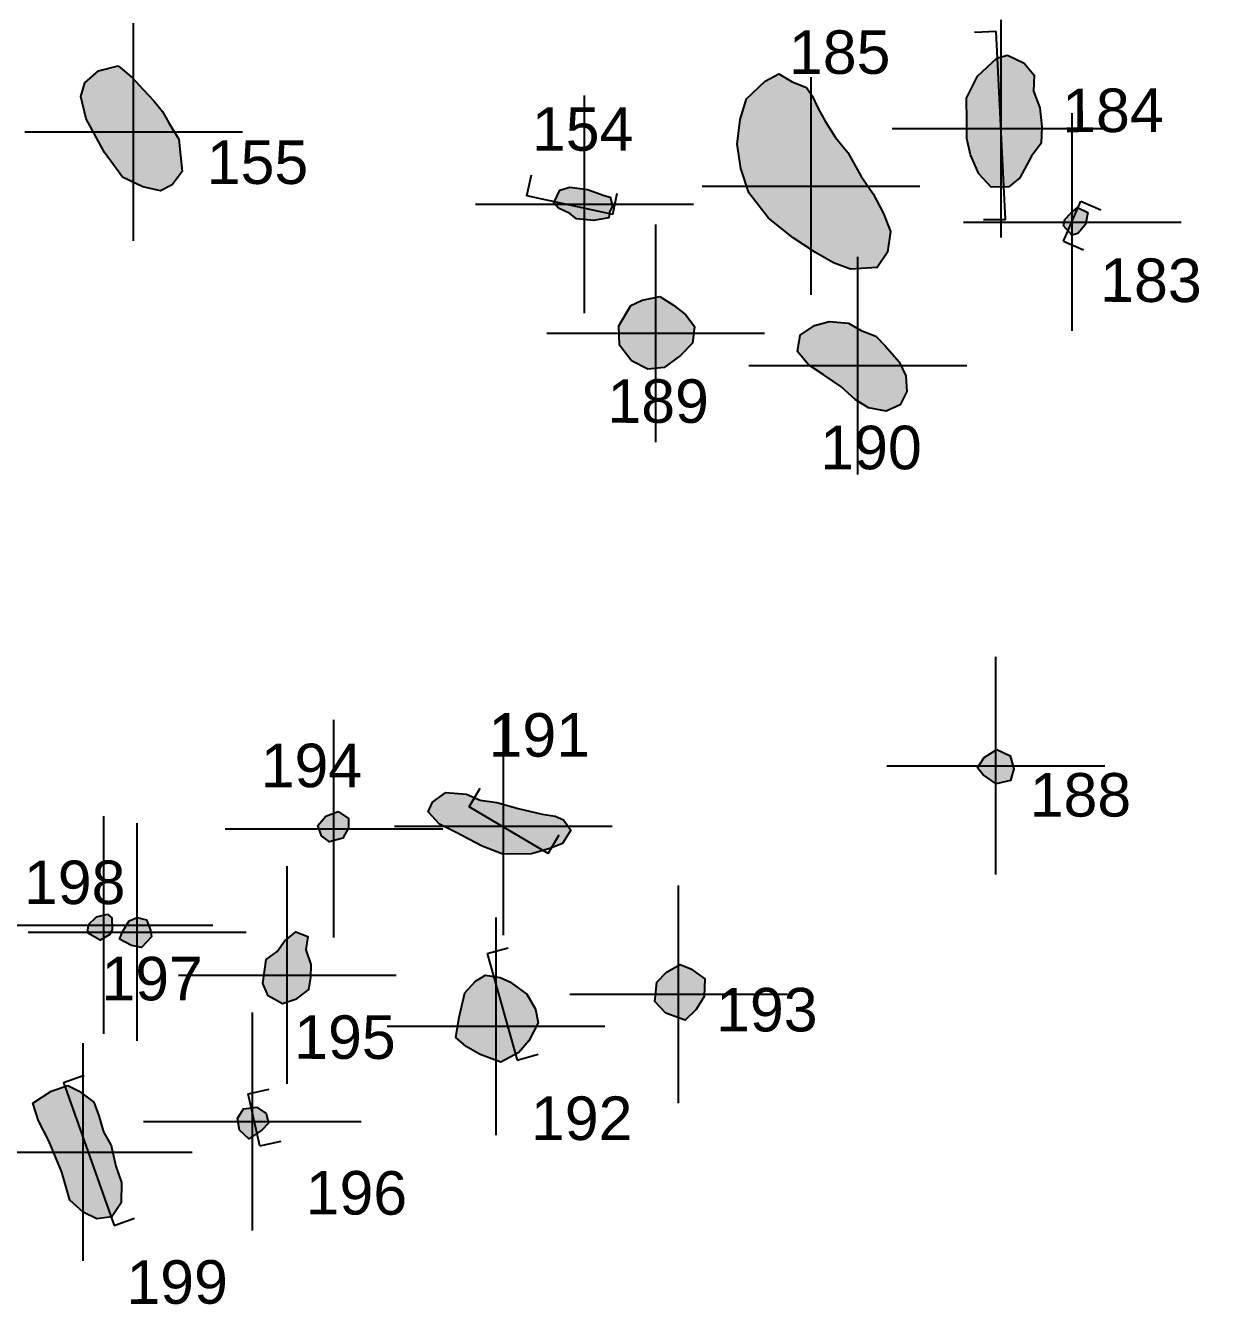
# Model space of a CAD drawing. Header units: millimetres. Extents: x 4462692 to 4462814, y 5793999 to 5794154.
# Drawn here: x 4462723.68 to 4462734.65, y 5794029.7 to 5794041.45 of the extents above; entities that cross this region are included whole.
import ezdxf

# ---------------------------------------------------------------- set-up
doc = ezdxf.new("R2010")
doc.units = ezdxf.units.MM
doc.header["$PDMODE"] = 2
doc.header["$PDSIZE"] = -1
for name, color, linetype in [('00Befund', 36, 'Continuous'), ('00BefundNr', 36, 'Continuous'), ('00Profil', 5, 'Continuous'), ('Gruben', 252, 'Continuous'), ('Höhenpunkte Befunde', 7, 'Continuous'), ('Pfosten', 254, 'Continuous')]:
    doc.layers.add(name, color=color, linetype=linetype)
doc.styles.get("Standard").update_dxf_attribs({"font": 'arial.ttf'})

msp = doc.modelspace()

# ---------------------------------------------------------------- hatches: boundary and pattern name
at = {"layer": 'Gruben'}
h = msp.add_hatch(color=256, dxfattribs=at)
h.dxf.hatch_style = 1
h.paths.add_polyline_path([(4462730.952, 5794040.695), (4462731.02, 5794040.57), (4462731.114, 5794040.42), (4462731.227, 5794040.285), (4462731.346, 5794040.068), (4462731.461, 5794039.905), (4462731.556, 5794039.723), (4462731.618, 5794039.557), (4462731.592, 5794039.368), (4462731.497, 5794039.228), (4462731.251, 5794039.211), (4462731.096, 5794039.27), (4462730.931, 5794039.364), (4462730.726, 5794039.5), (4462730.498, 5794039.681), (4462730.319, 5794039.913), (4462730.246, 5794040.138), (4462730.21, 5794040.36), (4462730.239, 5794040.586), (4462730.297, 5794040.777), (4462730.468, 5794040.94), (4462730.593, 5794041.005), (4462730.716, 5794040.934), (4462730.849, 5794040.882), (4462730.9, 5794040.805)])
h = msp.add_hatch(color=256, dxfattribs=at)
h.dxf.hatch_style = 1
h.paths.add_polyline_path([(4462730.92, 5794038.694), (4462731.056, 5794038.732), (4462731.233, 5794038.717), (4462731.35, 5794038.648), (4462731.485, 5794038.596), (4462731.571, 5794038.507), (4462731.699, 5794038.359), (4462731.761, 5794038.231), (4462731.77, 5794038.087), (4462731.709, 5794037.966), (4462731.58, 5794037.906), (4462731.418, 5794037.939), (4462731.296, 5794038.014), (4462731.163, 5794038.133), (4462731.01, 5794038.239), (4462730.866, 5794038.332), (4462730.764, 5794038.454), (4462730.789, 5794038.606)])
h = msp.add_hatch(color=256, dxfattribs=at)
h.dxf.hatch_style = 1
h.paths.add_polyline_path([(4462727.534, 5794034.403), (4462727.724, 5794034.389), (4462727.85, 5794034.334), (4462728.003, 5794034.313), (4462728.199, 5794034.256), (4462728.421, 5794034.205), (4462728.541, 5794034.187), (4462728.615, 5794034.152), (4462728.683, 5794034.057), (4462728.608, 5794033.936), (4462728.501, 5794033.892), (4462728.322, 5794033.84), (4462728.058, 5794033.836), (4462727.87, 5794033.91), (4462727.629, 5794034.037), (4462727.477, 5794034.113), (4462727.374, 5794034.225), (4462727.414, 5794034.314)])
h = msp.add_hatch(color=256, dxfattribs=at)
h.dxf.hatch_style = 1
h.paths.add_polyline_path([(4462728.034, 5794032.705), (4462728.122, 5794032.663), (4462728.28, 5794032.551), (4462728.359, 5794032.412), (4462728.382, 5794032.289), (4462728.299, 5794032.121), (4462728.205, 5794032.014), (4462728.039, 5794031.927), (4462727.85, 5794031.997), (4462727.722, 5794032.071), (4462727.626, 5794032.152), (4462727.659, 5794032.339), (4462727.71, 5794032.562), (4462727.809, 5794032.669), (4462727.9, 5794032.724)])
h = msp.add_hatch(color=256, dxfattribs=at)
h.dxf.hatch_style = 1
h.paths.add_polyline_path([(4462724.064, 5794031.712), (4462724.168, 5794031.661), (4462724.304, 5794031.559), (4462724.349, 5794031.433), (4462724.393, 5794031.286), (4462724.463, 5794031.161), (4462724.506, 5794030.97), (4462724.556, 5794030.822), (4462724.553, 5794030.633), (4462724.469, 5794030.504), (4462724.33, 5794030.488), (4462724.204, 5794030.548), (4462724.082, 5794030.657), (4462724.01, 5794030.916), (4462723.89, 5794031.203), (4462723.795, 5794031.387), (4462723.742, 5794031.55), (4462723.912, 5794031.66)])
at = {"layer": 'Pfosten'}
h = msp.add_hatch(color=256, dxfattribs=at)
h.dxf.hatch_style = 1
h.paths.add_polyline_path([(4462706.985, 5794033.867), (4462706.986, 5794033.815), (4462706.964, 5794033.729), (4462706.881, 5794033.72), (4462706.792, 5794033.772), (4462706.801, 5794033.864), (4462706.835, 5794033.897)])
h.paths.add_polyline_path([(4462707.524, 5794034.537), (4462707.587, 5794034.422), (4462707.558, 5794034.376), (4462707.441, 5794034.369), (4462707.373, 5794034.421), (4462707.372, 5794034.505), (4462707.447, 5794034.55)])
h.paths.add_polyline_path([(4462714.263, 5794035.403), (4462714.351, 5794035.367), (4462714.45, 5794035.323), (4462714.519, 5794035.378), (4462714.544, 5794035.5), (4462714.492, 5794035.579), (4462714.404, 5794035.578), (4462714.321, 5794035.552)])
h.paths.add_polyline_path([(4462719.525, 5794034.668), (4462719.635, 5794034.573), (4462719.698, 5794034.432), (4462719.658, 5794034.339), (4462719.598, 5794034.23), (4462719.507, 5794034.175), (4462719.383, 5794034.225), (4462719.309, 5794034.241), (4462719.21, 5794034.344), (4462719.197, 5794034.47), (4462719.274, 5794034.612), (4462719.371, 5794034.635)])
h.paths.add_polyline_path([(4462716.249, 5794040.428), (4462716.333, 5794040.339), (4462716.368, 5794040.299), (4462716.428, 5794040.19), (4462716.391, 5794040.078), (4462716.322, 5794040.013), (4462716.19, 5794039.956), (4462716.063, 5794039.942), (4462715.927, 5794039.983), (4462715.842, 5794040.112), (4462715.841, 5794040.266), (4462715.911, 5794040.338), (4462715.993, 5794040.422), (4462716.129, 5794040.452)])
h.paths.add_polyline_path([(4462713.694, 5794041.383), (4462713.804, 5794041.314), (4462713.825, 5794041.205), (4462713.855, 5794041.049), (4462713.816, 5794040.958), (4462713.783, 5794040.888), (4462713.699, 5794040.866), (4462713.586, 5794040.894), (4462713.465, 5794040.958), (4462713.401, 5794041.035), (4462713.449, 5794041.179), (4462713.497, 5794041.27), (4462713.59, 5794041.372)])
h.paths.add_polyline_path([(4462721.678, 5794042.871), (4462721.705, 5794042.748), (4462721.748, 5794042.681), (4462721.678, 5794042.555), (4462721.593, 5794042.45), (4462721.464, 5794042.431), (4462721.336, 5794042.518), (4462721.288, 5794042.635), (4462721.32, 5794042.775), (4462721.428, 5794042.86), (4462721.54, 5794042.86)])
h.paths.add_polyline_path([(4462724.526, 5794041.079), (4462724.658, 5794040.969), (4462724.757, 5794040.861), (4462724.854, 5794040.759), (4462724.933, 5794040.659), (4462724.995, 5794040.551), (4462725.084, 5794040.406), (4462725.099, 5794040.255), (4462725.113, 5794040.11), (4462725.021, 5794039.987), (4462724.915, 5794039.93), (4462724.752, 5794039.967), (4462724.565, 5794040.057), (4462724.401, 5794040.283), (4462724.232, 5794040.593), (4462724.183, 5794040.799), (4462724.219, 5794040.925), (4462724.345, 5794041.035)])
h.paths.add_polyline_path([(4462732.693, 5794041.177), (4462732.846, 5794041.104), (4462732.937, 5794040.994), (4462732.933, 5794040.846), (4462732.989, 5794040.693), (4462733.008, 5794040.519), (4462733.002, 5794040.37), (4462732.913, 5794040.251), (4462732.808, 5794040.052), (4462732.706, 5794039.967), (4462732.543, 5794039.964), (4462732.431, 5794040.089), (4462732.355, 5794040.261), (4462732.32, 5794040.413), (4462732.319, 5794040.57), (4462732.317, 5794040.783), (4462732.417, 5794040.985), (4462732.597, 5794041.151)])
h.paths.add_polyline_path([(4462735.328, 5794042.857), (4462735.421, 5794042.741), (4462735.529, 5794042.646), (4462735.579, 5794042.515), (4462735.599, 5794042.389), (4462735.547, 5794042.259), (4462735.462, 5794042.153), (4462735.27, 5794042.083), (4462735.108, 5794042.129), (4462735.001, 5794042.22), (4462734.91, 5794042.372), (4462734.87, 5794042.508), (4462734.916, 5794042.67), (4462735.083, 5794042.775), (4462735.213, 5794042.83)])
h.paths.add_polyline_path([(4462736.611, 5794042.35), (4462736.717, 5794042.283), (4462736.839, 5794042.174), (4462736.876, 5794042.048), (4462736.892, 5794041.912), (4462736.883, 5794041.919), (4462736.761, 5794041.74), (4462736.603, 5794041.686), (4462736.467, 5794041.716), (4462736.285, 5794041.796), (4462736.205, 5794041.921), (4462736.234, 5794042.052), (4462736.287, 5794042.198), (4462736.403, 5794042.317)])
h.paths.add_polyline_path([(4462735.337, 5794044.124), (4462735.447, 5794044.106), (4462735.535, 5794044.049), (4462735.558, 5794044.033), (4462735.589, 5794043.892), (4462735.542, 5794043.769), (4462735.44, 5794043.7), (4462735.291, 5794043.671), (4462735.169, 5794043.73), (4462735.134, 5794043.833), (4462735.123, 5794043.983), (4462735.203, 5794044.106)])
h.paths.add_polyline_path([(4462737.568, 5794042.6), (4462737.698, 5794042.544), (4462737.783, 5794042.425), (4462737.779, 5794042.322), (4462737.67, 5794042.248), (4462737.536, 5794042.238), (4462737.472, 5794042.313), (4462737.441, 5794042.393), (4462737.49, 5794042.529)])
h.paths.add_polyline_path([(4462738.479, 5794045.91), (4462738.569, 5794045.807), (4462738.654, 5794045.669), (4462738.684, 5794045.506), (4462738.553, 5794045.408), (4462738.415, 5794045.288), (4462738.282, 5794045.286), (4462738.135, 5794045.353), (4462738.067, 5794045.484), (4462738.002, 5794045.645), (4462737.979, 5794045.78), (4462738.048, 5794045.892), (4462738.194, 5794045.95)])
h = msp.add_hatch(color=256, dxfattribs=at)
h.dxf.hatch_style = 1
h.paths.add_polyline_path([(4462728.836, 5794039.944), (4462728.991, 5794039.89), (4462729.046, 5794039.873), (4462729.065, 5794039.795), (4462729.038, 5794039.734), (4462729.032, 5794039.682), (4462728.89, 5794039.66), (4462728.736, 5794039.675), (4462728.675, 5794039.722), (4462728.571, 5794039.771), (4462728.528, 5794039.821), (4462728.581, 5794039.938), (4462728.675, 5794039.966)])
h.paths.add_polyline_path([(4462729.501, 5794038.962), (4462729.626, 5794038.882), (4462729.74, 5794038.793), (4462729.82, 5794038.684), (4462729.8, 5794038.531), (4462729.691, 5794038.42), (4462729.541, 5794038.308), (4462729.392, 5794038.294), (4462729.242, 5794038.368), (4462729.129, 5794038.512), (4462729.125, 5794038.692), (4462729.233, 5794038.877), (4462729.338, 5794038.927)])
h.paths.add_polyline_path([(4462733.431, 5794039.731), (4462733.41, 5794039.623), (4462733.338, 5794039.539), (4462733.284, 5794039.523), (4462733.208, 5794039.611), (4462733.219, 5794039.668), (4462733.274, 5794039.725), (4462733.337, 5794039.778)])
h.paths.add_polyline_path([(4462736.552, 5794040.247), (4462736.651, 5794040.158), (4462736.648, 5794040.039), (4462736.599, 5794039.925), (4462736.497, 5794039.876), (4462736.348, 5794039.899), (4462736.297, 5794039.983), (4462736.284, 5794040.151), (4462736.405, 5794040.242)])
h = msp.add_hatch(color=256, dxfattribs=at)
h.dxf.hatch_style = 1
h.paths.add_polyline_path([(4462720.488, 5794032.013), (4462720.591, 5794031.973), (4462720.678, 5794031.917), (4462720.711, 5794031.81), (4462720.649, 5794031.705), (4462720.502, 5794031.708), (4462720.403, 5794031.77), (4462720.392, 5794031.886), (4462720.424, 5794031.983)])
h.paths.add_polyline_path([(4462722.248, 5794030.321), (4462722.265, 5794030.268), (4462722.285, 5794030.163), (4462722.273, 5794030.093), (4462722.186, 5794029.995), (4462722.103, 5794030.006), (4462722.048, 5794030.1), (4462722.048, 5794030.162), (4462722.107, 5794030.296)])
h.paths.add_polyline_path([(4462722.349, 5794029.962), (4462722.385, 5794029.888), (4462722.385, 5794029.778), (4462722.34, 5794029.739), (4462722.205, 5794029.735), (4462722.173, 5794029.789), (4462722.166, 5794029.905), (4462722.216, 5794029.953), (4462722.298, 5794029.984)])
h.paths.add_polyline_path([(4462725.799, 5794031.513), (4462725.885, 5794031.455), (4462725.907, 5794031.365), (4462725.846, 5794031.302), (4462725.727, 5794031.222), (4462725.639, 5794031.302), (4462725.622, 5794031.409), (4462725.678, 5794031.496)])
h.paths.add_polyline_path([(4462726.249, 5794032.959), (4462726.297, 5794032.823), (4462726.294, 5794032.705), (4462726.274, 5794032.593), (4462726.154, 5794032.502), (4462726.035, 5794032.463), (4462725.903, 5794032.535), (4462725.854, 5794032.65), (4462725.885, 5794032.869), (4462725.986, 5794032.944), (4462726.054, 5794033.039), (4462726.157, 5794033.125), (4462726.269, 5794033.082)])
h.paths.add_polyline_path([(4462724.7, 5794033.256), (4462724.786, 5794033.233), (4462724.823, 5794033.139), (4462724.832, 5794033.077), (4462724.742, 5794032.979), (4462724.65, 5794032.998), (4462724.539, 5794033.055), (4462724.568, 5794033.13), (4462724.627, 5794033.226)])
h.paths.add_polyline_path([(4462724.428, 5794033.287), (4462724.468, 5794033.253), (4462724.47, 5794033.144), (4462724.451, 5794033.1), (4462724.36, 5794033.046), (4462724.249, 5794033.112), (4462724.252, 5794033.187), (4462724.326, 5794033.262)])
h.paths.add_polyline_path([(4462726.548, 5794034.228), (4462726.643, 5794034.166), (4462726.641, 5794034.078), (4462726.589, 5794033.984), (4462726.467, 5794033.949), (4462726.393, 5794034.006), (4462726.361, 5794034.1), (4462726.434, 5794034.185)])
h.paths.add_polyline_path([(4462729.786, 5794032.783), (4462729.914, 5794032.691), (4462729.907, 5794032.529), (4462729.835, 5794032.41), (4462729.733, 5794032.312), (4462729.555, 5794032.375), (4462729.456, 5794032.483), (4462729.472, 5794032.661), (4462729.562, 5794032.754), (4462729.688, 5794032.823)])
h.paths.add_polyline_path([(4462732.597, 5794034.798), (4462732.718, 5794034.74), (4462732.752, 5794034.622), (4462732.722, 5794034.514), (4462732.588, 5794034.483), (4462732.471, 5794034.565), (4462732.419, 5794034.631), (4462732.479, 5794034.726)])

# ---------------------------------------------------------------- linework, layer by layer
at = {"layer": '00Befund'}
for points in [[(4462732.693, 5794041.177, 52.572), (4462732.846, 5794041.104, 52.582), (4462732.937, 5794040.994, 52.564), (4462732.933, 5794040.846, 52.55), (4462732.989, 5794040.693, 52.567), (4462733.008, 5794040.519, 52.577), (4462733.002, 5794040.37, 52.573), (4462732.913, 5794040.251, 52.598), (4462732.808, 5794040.052, 52.595), (4462732.706, 5794039.967, 52.61), (4462732.543, 5794039.964, 52.609), (4462732.431, 5794040.089, 52.622), (4462732.355, 5794040.261, 52.622), (4462732.32, 5794040.413, 52.616), (4462732.319, 5794040.57, 52.604), (4462732.317, 5794040.783, 52.605), (4462732.417, 5794040.985, 52.612), (4462732.597, 5794041.151, 52.597)], [(4462724.526, 5794041.079, 52.714), (4462724.658, 5794040.969, 52.724), (4462724.757, 5794040.861, 52.719), (4462724.854, 5794040.759, 52.721), (4462724.933, 5794040.659, 52.714), (4462724.995, 5794040.551, 52.711), (4462725.084, 5794040.406, 52.691), (4462725.099, 5794040.255, 52.722), (4462725.113, 5794040.11, 52.718), (4462725.021, 5794039.987, 52.717), (4462724.915, 5794039.93, 52.736), (4462724.752, 5794039.967, 52.747), (4462724.565, 5794040.057, 52.738), (4462724.401, 5794040.283, 52.735), (4462724.232, 5794040.593, 52.734), (4462724.183, 5794040.799, 52.731), (4462724.219, 5794040.925, 52.721), (4462724.345, 5794041.035, 52.733)], [(4462730.952, 5794040.695, 52.613), (4462731.02, 5794040.57, 52.614), (4462731.114, 5794040.42, 52.615), (4462731.227, 5794040.285, 52.625), (4462731.346, 5794040.068, 52.614), (4462731.461, 5794039.905, 52.624), (4462731.556, 5794039.723, 52.618), (4462731.618, 5794039.557, 52.604), (4462731.592, 5794039.368, 52.618), (4462731.497, 5794039.228, 52.628), (4462731.251, 5794039.211, 52.598), (4462731.096, 5794039.27, 52.611), (4462730.931, 5794039.364, 52.625), (4462730.726, 5794039.5, 52.602), (4462730.498, 5794039.681, 52.603), (4462730.319, 5794039.913, 52.589), (4462730.246, 5794040.138, 52.615), (4462730.21, 5794040.36, 52.619), (4462730.239, 5794040.586, 52.615), (4462730.297, 5794040.777, 52.608), (4462730.468, 5794040.94, 52.607), (4462730.593, 5794041.005, 52.617), (4462730.716, 5794040.934, 52.619), (4462730.849, 5794040.882, 52.592), (4462730.9, 5794040.805, 52.607)], [(4462728.836, 5794039.944, 52.649), (4462728.991, 5794039.89, 52.652), (4462729.046, 5794039.873, 52.659), (4462729.065, 5794039.795, 52.668), (4462729.038, 5794039.734, 52.657), (4462729.032, 5794039.682, 52.669), (4462728.89, 5794039.66, 52.662), (4462728.736, 5794039.675, 52.648), (4462728.675, 5794039.722, 52.663), (4462728.571, 5794039.771, 52.658), (4462728.528, 5794039.821, 52.66), (4462728.581, 5794039.938, 52.652), (4462728.675, 5794039.966, 52.651)], [(4462733.431, 5794039.731, 52.574), (4462733.41, 5794039.623, 52.577), (4462733.338, 5794039.539, 52.566), (4462733.284, 5794039.523, 52.586), (4462733.208, 5794039.611, 52.584), (4462733.219, 5794039.668, 52.59), (4462733.274, 5794039.725, 52.584), (4462733.337, 5794039.778, 52.573)], [(4462729.501, 5794038.962, 52.606), (4462729.626, 5794038.882, 52.622), (4462729.74, 5794038.793, 52.621), (4462729.82, 5794038.684, 52.618), (4462729.8, 5794038.531, 52.645), (4462729.691, 5794038.42, 52.643), (4462729.541, 5794038.308, 52.649), (4462729.392, 5794038.294, 52.638), (4462729.242, 5794038.368, 52.637), (4462729.129, 5794038.512, 52.625), (4462729.125, 5794038.692, 52.63), (4462729.233, 5794038.877, 52.621), (4462729.338, 5794038.927, 52.58)], [(4462730.92, 5794038.694, 52.593), (4462731.056, 5794038.732, 52.591), (4462731.233, 5794038.717, 52.62), (4462731.35, 5794038.648, 52.63), (4462731.485, 5794038.596, 52.623), (4462731.571, 5794038.507, 52.589), (4462731.699, 5794038.359, 52.602), (4462731.761, 5794038.231, 52.595), (4462731.77, 5794038.087, 52.582), (4462731.709, 5794037.966, 52.592), (4462731.58, 5794037.906, 52.591), (4462731.418, 5794037.939, 52.578), (4462731.296, 5794038.014, 52.579), (4462731.163, 5794038.133, 52.598), (4462731.01, 5794038.239, 52.587), (4462730.866, 5794038.332, 52.614), (4462730.764, 5794038.454, 52.613), (4462730.789, 5794038.606, 52.622)], [(4462732.597, 5794034.798, 52.613), (4462732.718, 5794034.74, 52.61), (4462732.752, 5794034.622, 52.604), (4462732.722, 5794034.514, 52.624), (4462732.588, 5794034.483, 52.594), (4462732.471, 5794034.565, 52.601), (4462732.419, 5794034.631, 52.6), (4462732.479, 5794034.726, 52.61)], [(4462727.534, 5794034.403, 52.695), (4462727.724, 5794034.389, 52.7), (4462727.85, 5794034.334, 52.709), (4462728.003, 5794034.313, 52.714), (4462728.199, 5794034.256, 52.728), (4462728.421, 5794034.205, 52.709), (4462728.541, 5794034.187, 52.711), (4462728.615, 5794034.152, 52.708), (4462728.683, 5794034.057, 52.691), (4462728.608, 5794033.936, 52.689), (4462728.501, 5794033.892, 52.698), (4462728.322, 5794033.84, 52.709), (4462728.058, 5794033.836, 52.737), (4462727.87, 5794033.91, 52.714), (4462727.629, 5794034.037, 52.71), (4462727.477, 5794034.113, 52.712), (4462727.374, 5794034.225, 52.703), (4462727.414, 5794034.314, 52.697)], [(4462726.548, 5794034.228, 52.719), (4462726.643, 5794034.166, 52.731), (4462726.641, 5794034.078, 52.729), (4462726.589, 5794033.984, 52.725), (4462726.467, 5794033.949, 52.718), (4462726.393, 5794034.006, 52.715), (4462726.361, 5794034.1, 52.725), (4462726.434, 5794034.185, 52.731)], [(4462724.428, 5794033.287, 52.718), (4462724.468, 5794033.253, 52.725), (4462724.47, 5794033.144, 52.722), (4462724.451, 5794033.1, 52.711), (4462724.36, 5794033.046, 52.721), (4462724.249, 5794033.112, 52.721), (4462724.252, 5794033.187, 52.709), (4462724.326, 5794033.262, 52.712)], [(4462724.7, 5794033.256, 52.723), (4462724.786, 5794033.233, 52.728), (4462724.823, 5794033.139, 52.728), (4462724.832, 5794033.077, 52.727), (4462724.742, 5794032.979, 52.739), (4462724.65, 5794032.998, 52.735), (4462724.539, 5794033.055, 52.709), (4462724.568, 5794033.13, 52.725), (4462724.627, 5794033.226, 52.727)], [(4462726.249, 5794032.959, 52.703), (4462726.297, 5794032.823, 52.705), (4462726.294, 5794032.705, 52.705), (4462726.274, 5794032.593, 52.696), (4462726.154, 5794032.502, 52.7), (4462726.035, 5794032.463, 52.712), (4462725.903, 5794032.535, 52.704), (4462725.854, 5794032.65, 52.714), (4462725.885, 5794032.869, 52.716), (4462725.986, 5794032.944, 52.712), (4462726.054, 5794033.039, 52.699), (4462726.157, 5794033.125, 52.722), (4462726.269, 5794033.082, 52.708)], [(4462729.786, 5794032.783, 52.665), (4462729.914, 5794032.691, 52.696), (4462729.907, 5794032.529, 52.703), (4462729.835, 5794032.41, 52.696), (4462729.733, 5794032.312, 52.69), (4462729.555, 5794032.375, 52.69), (4462729.456, 5794032.483, 52.685), (4462729.472, 5794032.661, 52.672), (4462729.562, 5794032.754, 52.667), (4462729.688, 5794032.823, 52.676)], [(4462728.034, 5794032.705, 52.738), (4462728.122, 5794032.663, 52.738), (4462728.28, 5794032.551, 52.726), (4462728.359, 5794032.412, 52.711), (4462728.382, 5794032.289, 52.706), (4462728.299, 5794032.121, 52.724), (4462728.205, 5794032.014, 52.74), (4462728.039, 5794031.927, 52.743), (4462727.85, 5794031.997, 52.74), (4462727.722, 5794032.071, 52.735), (4462727.626, 5794032.152, 52.733), (4462727.659, 5794032.339, 52.723), (4462727.71, 5794032.562, 52.731), (4462727.809, 5794032.669, 52.742), (4462727.9, 5794032.724, 52.748)], [(4462724.064, 5794031.712, 52.714), (4462724.168, 5794031.661, 52.718), (4462724.304, 5794031.559, 52.72), (4462724.349, 5794031.433, 52.719), (4462724.393, 5794031.286, 52.733), (4462724.463, 5794031.161, 52.716), (4462724.506, 5794030.97, 52.715), (4462724.556, 5794030.822, 52.7), (4462724.553, 5794030.633, 52.71), (4462724.469, 5794030.504, 52.716), (4462724.33, 5794030.488, 52.729), (4462724.204, 5794030.548, 52.718), (4462724.082, 5794030.657, 52.707), (4462724.01, 5794030.916, 52.726), (4462723.89, 5794031.203, 52.736), (4462723.795, 5794031.387, 52.734), (4462723.742, 5794031.55, 52.735), (4462723.912, 5794031.66, 52.716)], [(4462725.799, 5794031.513, 52.725), (4462725.885, 5794031.455, 52.721), (4462725.907, 5794031.365, 52.715), (4462725.846, 5794031.302, 52.715), (4462725.727, 5794031.222, 52.705), (4462725.639, 5794031.302, 52.706), (4462725.622, 5794031.409, 52.709), (4462725.678, 5794031.496, 52.712)]]:
    msp.add_polyline3d(points, close=True, dxfattribs=at)
at = {"layer": '00Profil'}
for p, q in [((4462732.588, 5794041.396, 52.597), (4462732.389, 5794041.386, 52.597)), ((4462728.279, 5794039.884, 52.641), (4462728.321, 5794040.079, 52.641)), ((4462729.069, 5794039.715, 52.592), (4462729.11, 5794039.911, 52.592)), ((4462733.368, 5794039.836, 52.564), (4462733.551, 5794039.756, 52.564)), ((4462732.674, 5794039.665, 52.63), (4462732.474, 5794039.665, 52.63)), ((4462733.207, 5794039.468, 52.603), (4462733.39, 5794039.388, 52.603)), ((4462727.75, 5794034.272, 52.631), (4462727.852, 5794034.444, 52.631)), ((4462728.474, 5794033.842, 52.647), (4462728.576, 5794034.014, 52.647)), ((4462727.915, 5794032.924, 52.73), (4462728.107, 5794032.978, 52.73)), ((4462728.192, 5794031.945, 52.699), (4462728.384, 5794032, 52.699)), ((4462724.024, 5794031.739, 52.727), (4462724.213, 5794031.806, 52.727)), ((4462725.719, 5794031.634, 52.725), (4462725.914, 5794031.678, 52.725)), ((4462725.826, 5794031.156, 52.705), (4462726.022, 5794031.2, 52.705)), ((4462724.488, 5794030.426, 52.735), (4462724.677, 5794030.493, 52.735))]:
    msp.add_line(p, q, dxfattribs=at)
for points in [[(4462732.674, 5794039.665, 52.63), (4462732.588, 5794041.396, 52.597)], [(4462729.069, 5794039.715, 52.592), (4462728.279, 5794039.884, 52.641)], [(4462733.207, 5794039.468, 52.603), (4462733.368, 5794039.836, 52.564)], [(4462728.474, 5794033.842, 52.647), (4462727.75, 5794034.272, 52.631)], [(4462727.915, 5794032.924, 52.73), (4462728.192, 5794031.945, 52.699)], [(4462724.024, 5794031.739, 52.727), (4462724.488, 5794030.426, 52.735)], [(4462725.826, 5794031.156, 52.705), (4462725.719, 5794031.634, 52.725)]]:
    msp.add_polyline3d(points, dxfattribs=at)
at = {"layer": 'Höhenpunkte Befunde', "extrusion": (-0.0012, 5.29667e-05, 0.999999)}
for p in [(4462724.668, 5794040.472, 52.75), (4462732.635, 5794040.503, 52.632), (4462730.889, 5794039.975, 52.619), (4462728.809, 5794039.808, 52.649), (4462733.288, 5794039.645, 52.588), (4462729.463, 5794038.623, 52.633), (4462731.319, 5794038.326, 52.615), (4462732.586, 5794034.65, 52.608), (4462726.508, 5794034.07, 52.729), (4462728.064, 5794034.094, 52.732), (4462724.395, 5794033.186, 52.719), (4462724.701, 5794033.122, 52.717), (4462726.079, 5794032.726, 52.724), (4462729.673, 5794032.55, 52.703), (4462727.997, 5794032.256, 52.718), (4462725.759, 5794031.381, 52.709), (4462724.206, 5794031.1, 52.75)]:
    msp.add_point(p, dxfattribs=at)

# ---------------------------------------------------------------- texts
at = {"layer": '00BefundNr', "extrusion": (0.001151, -0.000342246, 0.999999), "insert": (4462730.686, 5794041.405, 0.001), "char_height": 0.4, "attachment_point": 1, "text_direction": (0.999998, 0.001534, -0.001151)}
msp.add_mtext_dynamic_manual_height_columns('185', width=2.12135, gutter_width=12.5, heights=[0], dxfattribs=at)
at = {"layer": '00BefundNr', "extrusion": (0.001151, -0.000341264, 0.999999), "insert": (4462733.195, 5794040.87), "char_height": 0.4, "attachment_point": 1, "text_direction": (0.999996, 0.002387, -0.001151)}
msp.add_mtext_dynamic_manual_height_columns('184', width=1.82816, gutter_width=12.5, heights=[0], dxfattribs=at)
at = {"layer": '00BefundNr', "extrusion": (0.00115, -0.000344901, 0.999999), "insert": (4462728.326, 5794040.7, 54.547), "char_height": 0.4, "attachment_point": 1, "text_direction": (0.999999, -0.000774, -0.001151)}
msp.add_mtext_dynamic_manual_height_columns('154', width=38.31818, gutter_width=12.5, heights=[0], dxfattribs=at)
at = {"layer": '00BefundNr', "extrusion": (0.00115, -0.000344979, 0.999999), "insert": (4462725.34, 5794040.395, 54.54), "char_height": 0.4, "attachment_point": 1, "text_direction": (0.999999, -0.000842, -0.001151)}
msp.add_mtext_dynamic_manual_height_columns('155', width=1.59156, gutter_width=12.5, heights=[0], dxfattribs=at)
at = {"layer": '00BefundNr', "extrusion": (0.001149, -0.000348598, 0.999999), "insert": (4462733.546, 5794039.312, 54.551), "char_height": 0.4, "attachment_point": 1, "text_direction": (0.999991, -0.003989, -0.001151)}
msp.add_mtext_dynamic_manual_height_columns('183', width=55.26516, gutter_width=12.5, heights=[0], dxfattribs=at)
at = {"layer": '00BefundNr', "extrusion": (0.00115, -0.000344591, 0.999999), "insert": (4462729.019, 5794038.2, 0.001), "char_height": 0.4, "attachment_point": 1, "text_direction": (0.999999, -0.000504, -0.001151)}
msp.add_mtext_dynamic_manual_height_columns('189', width=55.89491, gutter_width=12.5, heights=[0], dxfattribs=at)
at = {"layer": '00BefundNr', "extrusion": (0.001151, -0.000343453, 0.999999), "insert": (4462730.974, 5794037.773, 0.001), "char_height": 0.4, "attachment_point": 1, "text_direction": (0.999999, 0.000485, -0.001151)}
msp.add_mtext_dynamic_manual_height_columns('190', width=45.59948, gutter_width=12.5, heights=[0], dxfattribs=at)
at = {"layer": '00BefundNr', "extrusion": (0.001151, -0.000344265, 0.999999), "insert": (4462727.928, 5794035.133, 0.001), "char_height": 0.4, "attachment_point": 1, "text_direction": (0.999999, -0.000221, -0.001151)}
msp.add_mtext_dynamic_manual_height_columns('191', width=46.6135, gutter_width=12.5, heights=[0], dxfattribs=at)
at = {"layer": '00BefundNr', "extrusion": (0.001151, -0.000343498, 0.999999), "insert": (4462725.835, 5794034.852, 0.001), "char_height": 0.4, "attachment_point": 1, "text_direction": (0.999999, 0.000446, -0.001151)}
msp.add_mtext_dynamic_manual_height_columns('194', width=37.25122, gutter_width=12.5, heights=[0], dxfattribs=at)
at = {"layer": '00BefundNr', "extrusion": (0.001151, -0.000343342, 0.999999), "insert": (4462732.897, 5794034.582, 54.551), "char_height": 0.4, "attachment_point": 1, "text_direction": (0.999999, 0.000582, -0.001151)}
msp.add_mtext_dynamic_manual_height_columns('188', width=34.26812, gutter_width=12.5, heights=[0], dxfattribs=at)
at = {"layer": '00BefundNr', "extrusion": (0.00115, -0.000345002, 0.999999), "insert": (4462723.661, 5794033.779, 0.001), "char_height": 0.4, "attachment_point": 1, "text_direction": (0.999999, -0.000862, -0.001151)}
msp.add_mtext_dynamic_manual_height_columns('198', width=45.53867, gutter_width=12.5, heights=[0], dxfattribs=at)
at = {"layer": '00BefundNr', "extrusion": (0.001151, -0.000343603, 0.999999), "insert": (4462724.372, 5794032.894, 0), "char_height": 0.4, "attachment_point": 1, "text_direction": (0.999999, 0.000355, -0.001151)}
msp.add_mtext_dynamic_manual_height_columns('197', width=59.19401, gutter_width=12.5, heights=[0], dxfattribs=at)
at = {"layer": '00BefundNr', "extrusion": (0.001151, -0.000342953, 0.999999), "insert": (4462730.017, 5794032.608), "char_height": 0.4, "attachment_point": 1, "text_direction": (0.999999, 0.00092, -0.001151)}
msp.add_mtext_dynamic_manual_height_columns('193', width=40.32165, gutter_width=12.5, heights=[0], dxfattribs=at)
at = {"layer": '00BefundNr', "extrusion": (0.00115, -0.000345683, 0.999999), "insert": (4462726.143, 5794032.357, 0), "char_height": 0.4, "attachment_point": 1, "text_direction": (0.999998, -0.001454, -0.001151)}
msp.add_mtext_dynamic_manual_height_columns('195', width=30.50361, gutter_width=12.5, heights=[0], dxfattribs=at)
at = {"layer": '00BefundNr', "extrusion": (0.001151, -0.00034348, 0.999999), "insert": (4462728.317, 5794031.611, 0), "char_height": 0.4, "attachment_point": 1, "text_direction": (0.999999, 0.000462, -0.001151)}
msp.add_mtext_dynamic_manual_height_columns('192', width=34.28548, gutter_width=12.5, heights=[0], dxfattribs=at)
at = {"layer": '00BefundNr', "extrusion": (0.001149, -0.000348439, 0.999999), "insert": (4462726.249, 5794030.928, 54.542), "char_height": 0.4, "attachment_point": 1, "text_direction": (0.999992, -0.003851, -0.001151)}
msp.add_mtext_dynamic_manual_height_columns('196', width=48.17914, gutter_width=12.5, heights=[0], dxfattribs=at)
at = {"layer": '00BefundNr', "extrusion": (0.001152, -0.000340682, 0.999999), "insert": (4462724.601, 5794030.105, 54.541), "char_height": 0.4, "attachment_point": 1, "text_direction": (0.999995, 0.002892, -0.001151)}
msp.add_mtext_dynamic_manual_height_columns('199', width=61.03856, gutter_width=12.5, heights=[0], dxfattribs=at)

doc.saveas('drawing.dxf')
